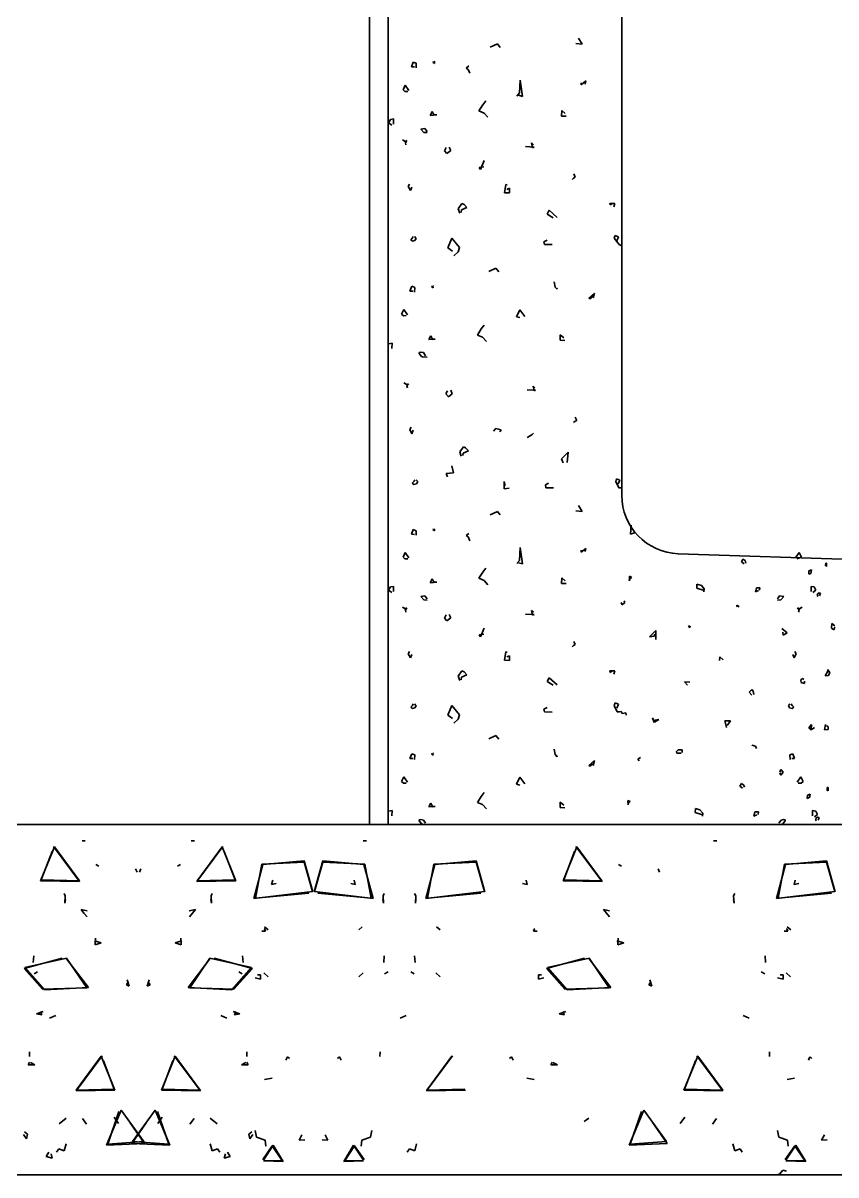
# Model space of a CAD drawing. Header units: inches. Extents: x 2025 to 34930, y -6955 to 4650.
# Drawn here: x 9593.81 to 9622.64, y -2547.31 to -2506.46 of the extents above; entities that cross this region are included whole.
import ezdxf

# ---------------------------------------------------------------- set-up
doc = ezdxf.new("R2010")
doc.units = ezdxf.units.IN
doc.header["$MEASUREMENT"] = 0
doc.layers.add('PDF-TEXT', color=7, linetype='Continuous', lineweight=35)

msp = doc.modelspace()

# ---------------------------------------------------------------- linework, layer by layer
at = {"layer": 'PDF-TEXT'}
for p, q in [((9606.096, -2534.88), (9606.096, -2473.615)), ((9606.759, -2534.88), (9606.759, -2503.777)), ((9615.046, -2523.209), (9615.046, -2505.186)), ((9613.509, -2506.995), (9613.643, -2507.213)), ((9610.635, -2507.205), (9610.385, -2507.323)), ((9610.74, -2507.334), (9610.635, -2507.205)), ((9613.643, -2507.213), (9613.416, -2507.19)), ((9607.654, -2507.846), (9607.588, -2508.017)), ((9607.76, -2507.892), (9607.654, -2507.846)), ((9607.751, -2508.054), (9607.76, -2507.892)), ((9608.349, -2507.853), (9608.366, -2507.84)), ((9608.409, -2507.896), (9608.349, -2507.853)), ((9608.419, -2507.82), (9608.403, -2507.838)), ((9608.403, -2507.838), (9608.409, -2507.896)), ((9609.621, -2507.985), (9609.534, -2508.06)), ((9607.588, -2508.017), (9607.693, -2508.021)), ((9609.534, -2508.06), (9609.6, -2508.112)), ((9609.6, -2508.112), (9609.66, -2508.247)), ((9607.369, -2508.666), (9607.291, -2508.832)), ((9607.499, -2508.856), (9607.369, -2508.666)), ((9611.441, -2508.487), (9611.415, -2508.944)), ((9611.522, -2509.064), (9611.441, -2508.487)), ((9613.77, -2508.517), (9613.603, -2508.652)), ((9613.603, -2508.652), (9613.61, -2508.584)), ((9613.75, -2508.629), (9613.77, -2508.517)), ((9607.291, -2508.832), (9607.359, -2508.893)), ((9607.359, -2508.893), (9607.458, -2508.886)), ((9610.117, -2509.359), (9610.221, -2509.222)), ((9611.415, -2508.944), (9611.321, -2509.056)), ((9611.388, -2509.027), (9611.522, -2509.064)), ((9608.258, -2509.737), (9608.324, -2509.604)), ((9608.324, -2509.604), (9608.399, -2509.743)), ((9609.979, -2509.58), (9610.117, -2509.359)), ((9610.167, -2509.654), (9609.979, -2509.58)), ((9612.911, -2509.761), (9612.919, -2509.564)), ((9612.919, -2509.564), (9613.045, -2509.672)), ((9606.841, -2509.885), (9606.777, -2509.998)), ((9606.777, -2509.998), (9606.889, -2510.081)), ((9606.953, -2509.865), (9606.841, -2509.885)), ((9606.949, -2510.048), (9606.953, -2509.865)), ((9608.485, -2509.719), (9608.258, -2509.737)), ((9608.405, -2509.706), (9608.485, -2509.719)), ((9610.301, -2509.805), (9610.167, -2509.654)), ((9613.076, -2509.765), (9612.911, -2509.761)), ((9607.918, -2510.23), (9608.069, -2510.199)), ((9608.029, -2510.343), (9607.918, -2510.23)), ((9608.14, -2510.351), (9608.029, -2510.343)), ((9608.069, -2510.199), (9608.14, -2510.305)), ((9607.271, -2510.605), (9607.374, -2510.664)), ((9607.414, -2510.696), (9607.271, -2510.605)), ((9607.374, -2510.664), (9607.43, -2510.631)), ((9607.43, -2510.631), (9607.374, -2510.707)), ((9607.374, -2510.707), (9607.395, -2510.779)), ((9608.926, -2510.86), (9608.985, -2510.986)), ((9611.936, -2510.86), (9611.633, -2510.847)), ((9611.913, -2510.779), (9611.851, -2510.716)), ((9611.851, -2510.716), (9611.882, -2510.884)), ((9611.882, -2510.884), (9611.936, -2510.86)), ((9608.759, -2510.991), (9608.817, -2510.877)), ((9608.845, -2511.091), (9608.759, -2510.991)), ((9608.985, -2510.986), (9608.845, -2511.091)), ((9609.994, -2511.589), (9610.161, -2511.56)), ((9610.04, -2511.657), (9609.994, -2511.589)), ((9610.167, -2511.342), (9610.04, -2511.657)), ((9613.339, -2511.963), (9613.285, -2512.009)), ((9613.399, -2511.933), (9613.339, -2511.963)), ((9613.345, -2511.815), (9613.399, -2511.933)), ((9607.474, -2512.258), (9607.521, -2512.172)), ((9607.55, -2512.404), (9607.474, -2512.258)), ((9607.597, -2512.284), (9607.55, -2512.404)), ((9610.888, -2512.481), (9610.934, -2512.189)), ((9611.061, -2512.489), (9610.888, -2512.481)), ((9610.934, -2512.189), (9610.981, -2512.197)), ((9610.974, -2512.361), (9611.068, -2512.324)), ((9611.068, -2512.324), (9611.061, -2512.489)), ((9609.246, -2513.051), (9609.378, -2512.866)), ((9609.378, -2512.866), (9609.456, -2512.898)), ((9609.456, -2512.898), (9609.553, -2513.005)), ((9614.804, -2512.864), (9614.624, -2512.864)), ((9614.624, -2512.864), (9614.637, -2512.916)), ((9614.637, -2512.916), (9614.697, -2512.871)), ((9614.77, -2512.983), (9614.804, -2512.864)), ((9609.301, -2513.201), (9609.246, -2513.051)), ((9609.365, -2513.088), (9609.353, -2513.177)), ((9609.553, -2513.005), (9609.365, -2513.088)), ((9612.469, -2513.103), (9612.402, -2513.238)), ((9612.402, -2513.238), (9612.616, -2513.366)), ((9612.756, -2513.358), (9612.469, -2513.103)), ((9607.562, -2514.154), (9607.626, -2514.084)), ((9607.626, -2514.084), (9607.651, -2514.036)), ((9607.7, -2514.034), (9607.756, -2514.104)), ((9607.756, -2514.104), (9607.711, -2514.176)), ((9609.026, -2514.093), (9608.88, -2514.43)), ((9609.294, -2514.422), (9609.026, -2514.093)), ((9614.779, -2514.093), (9614.813, -2513.999)), ((9614.96, -2514.315), (9614.779, -2514.093)), ((9614.813, -2513.999), (9614.927, -2514.047)), ((9614.927, -2514.047), (9614.869, -2514.187)), ((9607.622, -2514.2), (9607.562, -2514.154)), ((9607.711, -2514.176), (9607.622, -2514.2)), ((9608.88, -2514.43), (9609.04, -2514.55)), ((9609.24, -2514.58), (9609.294, -2514.422)), ((9612.288, -2514.222), (9612.398, -2514.163)), ((9612.301, -2514.32), (9612.288, -2514.222)), ((9612.573, -2514.322), (9612.301, -2514.32)), ((9615.046, -2514.363), (9614.96, -2514.315)), ((9609.093, -2514.714), (9609.24, -2514.58)), ((9610.582, -2515.157), (9610.332, -2515.274)), ((9610.687, -2515.286), (9610.582, -2515.157)), ((9612.649, -2515.636), (9612.689, -2515.831)), ((9607.601, -2515.798), (9607.535, -2515.968)), ((9607.535, -2515.968), (9607.64, -2515.972)), ((9607.707, -2515.844), (9607.601, -2515.798)), ((9607.698, -2516.005), (9607.707, -2515.844)), ((9608.296, -2515.804), (9608.313, -2515.791)), ((9608.356, -2515.848), (9608.296, -2515.804)), ((9608.366, -2515.772), (9608.35, -2515.789)), ((9608.35, -2515.789), (9608.356, -2515.848)), ((9612.689, -2515.831), (9612.756, -2515.906)), ((9612.756, -2515.906), (9612.742, -2515.861)), ((9614.083, -2516.041), (9613.883, -2516.221)), ((9613.917, -2516.244), (9614.07, -2516.131)), ((9614.03, -2516.213), (9614.083, -2516.041)), ((9613.883, -2516.221), (9613.917, -2516.244)), ((9607.315, -2516.618), (9607.238, -2516.783)), ((9607.238, -2516.783), (9607.306, -2516.845)), ((9607.306, -2516.845), (9607.405, -2516.838)), ((9607.446, -2516.808), (9607.315, -2516.618)), ((9611.428, -2516.633), (9611.308, -2516.88)), ((9611.308, -2516.88), (9611.428, -2516.91)), ((9611.608, -2516.873), (9611.428, -2516.633)), ((9609.926, -2517.531), (9610.063, -2517.311)), ((9610.063, -2517.311), (9610.168, -2517.174)), ((9608.204, -2517.688), (9608.27, -2517.555)), ((9608.431, -2517.671), (9608.204, -2517.688)), ((9608.27, -2517.555), (9608.346, -2517.695)), ((9608.352, -2517.658), (9608.431, -2517.671)), ((9610.114, -2517.606), (9609.926, -2517.531)), ((9610.248, -2517.756), (9610.114, -2517.606)), ((9612.858, -2517.712), (9612.866, -2517.516)), ((9613.023, -2517.716), (9612.858, -2517.712)), ((9612.866, -2517.516), (9612.992, -2517.623)), ((9606.9, -2517.817), (9606.788, -2517.837)), ((9606.896, -2518), (9606.9, -2517.817)), ((9607.864, -2518.181), (9607.867, -2518.146)), ((9607.948, -2518.29), (9607.864, -2518.181)), ((9607.867, -2518.146), (9607.927, -2518.131)), ((9607.927, -2518.131), (9608.016, -2518.15)), ((9608.016, -2518.15), (9608.092, -2518.264)), ((9607.975, -2518.295), (9607.948, -2518.29)), ((9608.14, -2518.306), (9607.975, -2518.295)), ((9607.468, -2519.319), (9607.324, -2519.227)), ((9607.324, -2519.227), (9607.427, -2519.286)), ((9607.427, -2519.286), (9607.483, -2519.253)), ((9607.483, -2519.253), (9607.427, -2519.33)), ((9607.427, -2519.33), (9607.448, -2519.402)), ((9611.966, -2519.402), (9611.904, -2519.338)), ((9611.904, -2519.338), (9611.935, -2519.506)), ((9608.813, -2519.613), (9608.871, -2519.5)), ((9608.898, -2519.714), (9608.813, -2519.613)), ((9609.038, -2519.609), (9608.898, -2519.714)), ((9608.98, -2519.483), (9609.038, -2519.609)), ((9611.99, -2519.483), (9611.687, -2519.469)), ((9611.935, -2519.506), (9611.99, -2519.483)), ((9613.393, -2520.585), (9613.339, -2520.631)), ((9613.453, -2520.555), (9613.393, -2520.585)), ((9613.398, -2520.437), (9613.453, -2520.555)), ((9607.528, -2520.88), (9607.574, -2520.795)), ((9607.604, -2521.026), (9607.528, -2520.88)), ((9607.65, -2520.906), (9607.604, -2521.026)), ((9610.581, -2520.841), (9610.494, -2520.939)), ((9610.768, -2520.887), (9610.581, -2520.841)), ((9610.721, -2520.954), (9610.768, -2520.887)), ((9611.835, -2521.074), (9611.715, -2521.149)), ((9611.875, -2521.051), (9611.835, -2521.074)), ((9611.922, -2521.006), (9611.875, -2521.051)), ((9611.715, -2521.149), (9611.695, -2521.164)), ((9609.3, -2521.673), (9609.432, -2521.488)), ((9609.354, -2521.824), (9609.3, -2521.673)), ((9609.418, -2521.711), (9609.406, -2521.8)), ((9609.606, -2521.628), (9609.418, -2521.711)), ((9609.432, -2521.488), (9609.509, -2521.521)), ((9609.509, -2521.521), (9609.606, -2521.628)), ((9613.149, -2521.681), (9612.909, -2521.913)), ((9613.109, -2522.048), (9613.149, -2521.681)), ((9609.02, -2522.16), (9609.08, -2522.408)), ((9612.909, -2521.913), (9612.969, -2522.055)), ((9607.615, -2522.776), (9607.679, -2522.707)), ((9607.679, -2522.707), (9607.704, -2522.659)), ((9607.753, -2522.656), (9607.809, -2522.726)), ((9609.08, -2522.408), (9608.82, -2522.438)), ((9608.82, -2522.438), (9608.866, -2522.55)), ((9614.833, -2522.715), (9614.866, -2522.622)), ((9614.866, -2522.622), (9614.981, -2522.67)), ((9614.981, -2522.67), (9614.922, -2522.809)), ((9607.675, -2522.822), (9607.615, -2522.776)), ((9607.765, -2522.798), (9607.675, -2522.822)), ((9607.809, -2522.726), (9607.765, -2522.798)), ((9610.915, -2522.857), (9610.874, -2522.715)), ((9610.874, -2522.715), (9610.874, -2522.978)), ((9610.874, -2522.978), (9611.055, -2522.955)), ((9612.341, -2522.844), (9612.451, -2522.785)), ((9612.354, -2522.942), (9612.341, -2522.844)), ((9612.626, -2522.944), (9612.354, -2522.942)), ((9614.941, -2522.942), (9614.833, -2522.715)), ((9615.046, -2522.944), (9614.941, -2522.942)), ((9610.635, -2523.779), (9610.385, -2523.897)), ((9610.74, -2523.908), (9610.635, -2523.779)), ((9613.643, -2523.787), (9613.416, -2523.764)), ((9613.509, -2523.569), (9613.643, -2523.787)), ((9615.351, -2524.589), (9615.386, -2524.269)), ((9607.654, -2524.421), (9607.588, -2524.591)), ((9607.588, -2524.591), (9607.693, -2524.595)), ((9607.76, -2524.466), (9607.654, -2524.421)), ((9607.751, -2524.628), (9607.76, -2524.466)), ((9608.349, -2524.427), (9608.366, -2524.414)), ((9608.409, -2524.47), (9608.349, -2524.427)), ((9608.419, -2524.394), (9608.403, -2524.412)), ((9608.403, -2524.412), (9608.409, -2524.47)), ((9609.621, -2524.559), (9609.534, -2524.634)), ((9609.534, -2524.634), (9609.6, -2524.686)), ((9609.6, -2524.686), (9609.66, -2524.821)), ((9615.539, -2524.526), (9615.351, -2524.589)), ((9611.441, -2525.061), (9611.415, -2525.518)), ((9611.522, -2525.638), (9611.441, -2525.061)), ((9613.77, -2525.091), (9613.603, -2525.226)), ((9613.603, -2525.226), (9613.61, -2525.158)), ((9613.75, -2525.203), (9613.77, -2525.091)), ((9607.369, -2525.24), (9607.291, -2525.406)), ((9607.291, -2525.406), (9607.359, -2525.467)), ((9607.359, -2525.467), (9607.458, -2525.46)), ((9607.499, -2525.43), (9607.369, -2525.24)), ((9611.415, -2525.518), (9611.321, -2525.63)), ((9655.79, -2526.593), (9617.047, -2525.28)), ((9619.341, -2525.473), (9619.293, -2525.567)), ((9619.419, -2525.526), (9619.341, -2525.473)), ((9619.452, -2525.611), (9619.419, -2525.526)), ((9621.213, -2525.43), (9621.339, -2525.242)), ((9621.42, -2525.406), (9621.253, -2525.46)), ((9621.343, -2525.242), (9621.42, -2525.406)), ((9609.979, -2526.154), (9610.117, -2525.933)), ((9610.117, -2525.933), (9610.221, -2525.796)), ((9611.388, -2525.601), (9611.522, -2525.638)), ((9619.293, -2525.567), (9619.384, -2525.641)), ((9621.685, -2525.89), (9621.68, -2526.006)), ((9621.777, -2525.855), (9621.685, -2525.89)), ((9621.757, -2525.982), (9621.777, -2525.855)), ((9622.313, -2525.735), (9622.257, -2525.692)), ((9622.273, -2525.692), (9622.282, -2525.622)), ((9622.282, -2525.622), (9622.311, -2525.622)), ((9622.311, -2525.622), (9622.313, -2525.735)), ((9608.258, -2526.311), (9608.324, -2526.178)), ((9608.485, -2526.293), (9608.258, -2526.311)), ((9608.324, -2526.178), (9608.399, -2526.317)), ((9608.405, -2526.28), (9608.485, -2526.293)), ((9610.167, -2526.228), (9609.979, -2526.154)), ((9610.301, -2526.379), (9610.167, -2526.228)), ((9612.911, -2526.335), (9612.919, -2526.139)), ((9613.076, -2526.339), (9612.911, -2526.335)), ((9612.919, -2526.139), (9613.045, -2526.246)), ((9615.394, -2526.117), (9615.299, -2526.228)), ((9615.326, -2526.239), (9615.316, -2526.082)), ((9615.316, -2526.082), (9615.394, -2526.117)), ((9617.707, -2526.5), (9617.713, -2526.367)), ((9617.713, -2526.367), (9617.87, -2526.411)), ((9621.68, -2526.006), (9621.748, -2525.98)), ((9606.841, -2526.459), (9606.777, -2526.573)), ((9606.777, -2526.573), (9606.889, -2526.655)), ((9606.953, -2526.44), (9606.841, -2526.459)), ((9606.949, -2526.622), (9606.953, -2526.44)), ((9607.918, -2526.804), (9608.069, -2526.773)), ((9608.069, -2526.773), (9608.14, -2526.879)), ((9617.965, -2526.588), (9617.707, -2526.5)), ((9617.87, -2526.411), (9617.971, -2526.526)), ((9617.971, -2526.526), (9617.963, -2526.631)), ((9619.821, -2526.487), (9619.789, -2526.634)), ((9619.789, -2526.634), (9619.891, -2526.588)), ((9619.947, -2526.487), (9619.821, -2526.487)), ((9619.937, -2526.575), (9619.947, -2526.487)), ((9620.642, -2526.773), (9620.571, -2526.879)), ((9620.793, -2526.804), (9620.642, -2526.773)), ((9621.762, -2526.622), (9621.758, -2526.44)), ((9621.758, -2526.44), (9621.87, -2526.459)), ((9621.934, -2526.573), (9621.822, -2526.655)), ((9621.87, -2526.459), (9621.934, -2526.573)), ((9622.043, -2526.673), (9621.971, -2526.721)), ((9621.971, -2526.721), (9621.998, -2526.799)), ((9622.097, -2526.686), (9622.043, -2526.673)), ((9622.062, -2526.778), (9622.097, -2526.686)), ((9607.414, -2527.27), (9607.271, -2527.179)), ((9607.271, -2527.179), (9607.374, -2527.238)), ((9608.029, -2526.917), (9607.918, -2526.804)), ((9608.14, -2526.925), (9608.029, -2526.917)), ((9615.065, -2527.089), (9615.022, -2527.009)), ((9615.156, -2527.013), (9615.065, -2527.089)), ((9615.127, -2526.956), (9615.156, -2527.013)), ((9619.125, -2527.157), (9619.13, -2527.105)), ((9619.195, -2527.142), (9619.125, -2527.157)), ((9619.13, -2527.105), (9619.202, -2527.159)), ((9619.179, -2527.174), (9619.195, -2527.142)), ((9620.571, -2526.925), (9620.683, -2526.917)), ((9620.683, -2526.917), (9620.793, -2526.804)), ((9621.297, -2527.27), (9621.441, -2527.179)), ((9621.441, -2527.179), (9621.338, -2527.238)), ((9607.374, -2527.238), (9607.43, -2527.205)), ((9607.43, -2527.205), (9607.374, -2527.281)), ((9607.374, -2527.281), (9607.395, -2527.353)), ((9608.759, -2527.564), (9608.817, -2527.451)), ((9608.845, -2527.665), (9608.759, -2527.564)), ((9608.985, -2527.56), (9608.845, -2527.665)), ((9608.926, -2527.434), (9608.985, -2527.56)), ((9611.936, -2527.434), (9611.633, -2527.421)), ((9611.913, -2527.353), (9611.851, -2527.29)), ((9611.851, -2527.29), (9611.882, -2527.458)), ((9611.882, -2527.458), (9611.936, -2527.434)), ((9621.282, -2527.205), (9621.338, -2527.281)), ((9621.338, -2527.238), (9621.282, -2527.205)), ((9621.338, -2527.281), (9621.316, -2527.353)), ((9610.167, -2527.916), (9610.04, -2528.231)), ((9616.258, -2528.006), (9616.031, -2528.231)), ((9616.258, -2528.328), (9616.258, -2528.006)), ((9617.456, -2527.909), (9617.413, -2527.828)), ((9617.413, -2527.828), (9617.45, -2527.892)), ((9617.45, -2527.892), (9617.473, -2527.837)), ((9620.728, -2527.935), (9620.918, -2528.092)), ((9622.496, -2527.752), (9622.489, -2527.926)), ((9622.489, -2527.926), (9622.568, -2527.983)), ((9622.605, -2527.841), (9622.496, -2527.752)), ((9622.568, -2527.983), (9622.605, -2527.881)), ((9609.994, -2528.163), (9610.161, -2528.133)), ((9610.04, -2528.231), (9609.994, -2528.163)), ((9613.345, -2528.389), (9613.399, -2528.506)), ((9616.031, -2528.231), (9616.198, -2528.201)), ((9616.198, -2528.201), (9616.218, -2528.133)), ((9620.769, -2528.173), (9620.761, -2528.061)), ((9620.918, -2528.092), (9620.769, -2528.173)), ((9607.474, -2528.831), (9607.521, -2528.746)), ((9607.55, -2528.977), (9607.474, -2528.831)), ((9610.888, -2529.055), (9610.934, -2528.763)), ((9610.934, -2528.763), (9610.981, -2528.77)), ((9613.339, -2528.537), (9613.285, -2528.583)), ((9613.399, -2528.506), (9613.339, -2528.537)), ((9621.161, -2528.977), (9621.237, -2528.831)), ((9621.237, -2528.831), (9621.19, -2528.746)), ((9607.597, -2528.857), (9607.55, -2528.977)), ((9611.061, -2529.063), (9610.888, -2529.055)), ((9610.974, -2528.935), (9611.068, -2528.898)), ((9611.068, -2528.898), (9611.061, -2529.063)), ((9618.527, -2528.943), (9618.513, -2529.07)), ((9618.64, -2529.048), (9618.527, -2528.943)), ((9621.115, -2528.857), (9621.161, -2528.977)), ((9609.246, -2529.625), (9609.378, -2529.439)), ((9609.301, -2529.775), (9609.246, -2529.625)), ((9609.553, -2529.579), (9609.365, -2529.662)), ((9609.378, -2529.439), (9609.456, -2529.472)), ((9609.456, -2529.472), (9609.553, -2529.579)), ((9614.804, -2529.437), (9614.624, -2529.437)), ((9614.624, -2529.437), (9614.637, -2529.49)), ((9614.637, -2529.49), (9614.697, -2529.445)), ((9614.77, -2529.557), (9614.804, -2529.437)), ((9622.366, -2529.422), (9622.258, -2529.607)), ((9622.258, -2529.607), (9622.378, -2529.601)), ((9622.421, -2529.494), (9622.345, -2529.389)), ((9622.378, -2529.601), (9622.421, -2529.494)), ((9609.365, -2529.662), (9609.353, -2529.751)), ((9612.469, -2529.677), (9612.402, -2529.812)), ((9612.402, -2529.812), (9612.616, -2529.94)), ((9612.756, -2529.932), (9612.469, -2529.677)), ((9617.374, -2529.937), (9617.274, -2529.823)), ((9617.274, -2529.823), (9617.458, -2529.839)), ((9621.393, -2529.753), (9621.46, -2529.706)), ((9621.411, -2529.849), (9621.393, -2529.753)), ((9621.531, -2529.88), (9621.411, -2529.849)), ((9621.46, -2529.706), (9621.5, -2529.745)), ((9621.525, -2529.804), (9621.531, -2529.88)), ((9619.56, -2530.189), (9619.66, -2530.102)), ((9619.655, -2530.301), (9619.56, -2530.189)), ((9619.66, -2530.102), (9619.703, -2530.161)), ((9619.703, -2530.161), (9619.73, -2530.273)), ((9607.562, -2530.728), (9607.626, -2530.658)), ((9607.622, -2530.774), (9607.562, -2530.728)), ((9607.711, -2530.75), (9607.622, -2530.774)), ((9607.626, -2530.658), (9607.651, -2530.61)), ((9607.7, -2530.608), (9607.756, -2530.678)), ((9607.756, -2530.678), (9607.711, -2530.75)), ((9609.026, -2530.666), (9608.88, -2531.004)), ((9609.294, -2530.996), (9609.026, -2530.666)), ((9612.288, -2530.796), (9612.398, -2530.737)), ((9612.301, -2530.894), (9612.288, -2530.796)), ((9614.779, -2530.667), (9614.813, -2530.573)), ((9614.888, -2530.894), (9614.779, -2530.667)), ((9614.813, -2530.573), (9614.927, -2530.621)), ((9614.927, -2530.621), (9614.869, -2530.761)), ((9615.028, -2530.872), (9614.96, -2530.889)), ((9615.065, -2530.95), (9615.028, -2530.872)), ((9621.012, -2530.608), (9620.956, -2530.678)), ((9620.956, -2530.678), (9621, -2530.75)), ((9621, -2530.75), (9621.09, -2530.774)), ((9621.086, -2530.658), (9621.06, -2530.61)), ((9621.15, -2530.728), (9621.086, -2530.658)), ((9621.09, -2530.774), (9621.15, -2530.728)), ((9608.88, -2531.004), (9609.04, -2531.124)), ((9609.093, -2531.288), (9609.24, -2531.154)), ((9609.24, -2531.154), (9609.294, -2530.996)), ((9612.573, -2530.896), (9612.301, -2530.894)), ((9614.96, -2530.889), (9614.888, -2530.894)), ((9615.191, -2530.924), (9615.065, -2530.95)), ((9615.201, -2531.005), (9615.191, -2530.924)), ((9616.205, -2531.251), (9616.131, -2531.101)), ((9616.131, -2531.101), (9616.191, -2531.266)), ((9616.158, -2531.191), (9616.365, -2531.161)), ((9616.365, -2531.161), (9616.205, -2531.251)), ((9618.9, -2531.206), (9618.699, -2531.206)), ((9618.699, -2531.206), (9618.76, -2531.438)), ((9618.786, -2531.371), (9618.9, -2531.206)), ((9621.778, -2531.341), (9621.683, -2531.452)), ((9621.683, -2531.452), (9621.768, -2531.528)), ((9621.76, -2531.515), (9621.778, -2531.341)), ((9621.768, -2531.528), (9621.885, -2531.443)), ((9622.275, -2531.334), (9622.24, -2531.531)), ((9622.24, -2531.531), (9622.365, -2531.515)), ((9622.366, -2531.421), (9622.306, -2531.375)), ((9622.365, -2531.515), (9622.366, -2531.421)), ((9610.582, -2531.731), (9610.332, -2531.849)), ((9610.687, -2531.86), (9610.582, -2531.731)), ((9619.655, -2532.075), (9619.786, -2532.102)), ((9619.786, -2532.102), (9619.829, -2532.185)), ((9607.601, -2532.372), (9607.535, -2532.542)), ((9607.707, -2532.418), (9607.601, -2532.372)), ((9607.698, -2532.579), (9607.707, -2532.418)), ((9608.296, -2532.378), (9608.313, -2532.365)), ((9608.356, -2532.422), (9608.296, -2532.378)), ((9608.366, -2532.346), (9608.35, -2532.363)), ((9608.35, -2532.363), (9608.356, -2532.422)), ((9612.649, -2532.21), (9612.689, -2532.405)), ((9612.689, -2532.405), (9612.756, -2532.48)), ((9612.756, -2532.48), (9612.742, -2532.435)), ((9615.711, -2532.51), (9615.611, -2532.562)), ((9615.671, -2532.54), (9615.711, -2532.51)), ((9616.984, -2532.296), (9617.048, -2532.23)), ((9617, -2532.353), (9616.984, -2532.296)), ((9617.153, -2532.355), (9617, -2532.353)), ((9617.048, -2532.23), (9617.186, -2532.235)), ((9617.186, -2532.235), (9617.19, -2532.335)), ((9621.004, -2532.418), (9621.111, -2532.372)), ((9621.014, -2532.579), (9621.004, -2532.418)), ((9621.111, -2532.372), (9621.177, -2532.542)), ((9607.535, -2532.542), (9607.64, -2532.546)), ((9614.083, -2532.615), (9613.883, -2532.795)), ((9613.883, -2532.795), (9613.917, -2532.817)), ((9613.917, -2532.817), (9614.07, -2532.705)), ((9614.03, -2532.787), (9614.083, -2532.615)), ((9615.611, -2532.562), (9615.664, -2532.63)), ((9621.177, -2532.542), (9621.072, -2532.546)), ((9607.315, -2533.192), (9607.238, -2533.357)), ((9607.446, -2533.382), (9607.315, -2533.192)), ((9611.428, -2533.207), (9611.308, -2533.454)), ((9611.608, -2533.447), (9611.428, -2533.207)), ((9620.691, -2533.137), (9620.65, -2533.05)), ((9620.656, -2533.026), (9620.693, -2532.936)), ((9620.765, -2533.03), (9620.691, -2533.137)), ((9620.693, -2532.936), (9620.765, -2533.03)), ((9621.266, -2533.382), (9621.396, -2533.192)), ((9621.396, -2533.192), (9621.474, -2533.357)), ((9607.238, -2533.357), (9607.306, -2533.419)), ((9607.306, -2533.419), (9607.405, -2533.412)), ((9611.308, -2533.454), (9611.428, -2533.484)), ((9619.288, -2533.425), (9619.239, -2533.519)), ((9619.239, -2533.519), (9619.33, -2533.593)), ((9619.365, -2533.478), (9619.288, -2533.425)), ((9619.399, -2533.562), (9619.365, -2533.478)), ((9621.406, -2533.419), (9621.307, -2533.412)), ((9621.474, -2533.357), (9621.406, -2533.419)), ((9622.366, -2533.687), (9622.31, -2533.643)), ((9622.326, -2533.643), (9622.336, -2533.573)), ((9622.336, -2533.573), (9622.365, -2533.573)), ((9622.365, -2533.573), (9622.366, -2533.687)), ((9608.204, -2534.262), (9608.27, -2534.129)), ((9608.27, -2534.129), (9608.346, -2534.269)), ((9609.926, -2534.105), (9610.063, -2533.885)), ((9610.114, -2534.179), (9609.926, -2534.105)), ((9610.063, -2533.885), (9610.168, -2533.748)), ((9612.858, -2534.286), (9612.866, -2534.09)), ((9612.866, -2534.09), (9612.992, -2534.197)), ((9615.34, -2534.068), (9615.245, -2534.179)), ((9615.273, -2534.19), (9615.263, -2534.033)), ((9615.263, -2534.033), (9615.34, -2534.068)), ((9621.632, -2533.842), (9621.626, -2533.957)), ((9621.626, -2533.957), (9621.694, -2533.931)), ((9621.724, -2533.807), (9621.632, -2533.842)), ((9621.704, -2533.933), (9621.724, -2533.807)), ((9606.9, -2534.391), (9606.788, -2534.411)), ((9606.896, -2534.574), (9606.9, -2534.391)), ((9608.431, -2534.245), (9608.204, -2534.262)), ((9608.352, -2534.232), (9608.431, -2534.245)), ((9610.248, -2534.33), (9610.114, -2534.179)), ((9613.023, -2534.29), (9612.858, -2534.286)), ((9617.654, -2534.452), (9617.659, -2534.319)), ((9617.912, -2534.539), (9617.654, -2534.452)), ((9617.659, -2534.319), (9617.816, -2534.362)), ((9617.816, -2534.362), (9617.918, -2534.478)), ((9617.918, -2534.478), (9617.91, -2534.583)), ((9619.767, -2534.439), (9619.736, -2534.585)), ((9619.736, -2534.585), (9619.837, -2534.539)), ((9619.893, -2534.439), (9619.767, -2534.439)), ((9619.884, -2534.526), (9619.893, -2534.439)), ((9621.811, -2534.391), (9621.924, -2534.411)), ((9621.815, -2534.574), (9621.811, -2534.391)), ((9621.988, -2534.524), (9621.876, -2534.607)), ((9621.924, -2534.411), (9621.988, -2534.524)), ((9657.862, -2534.88), (9573.528, -2534.88)), ((9607.864, -2534.755), (9607.867, -2534.72)), ((9607.948, -2534.864), (9607.864, -2534.755)), ((9607.867, -2534.72), (9607.927, -2534.705)), ((9607.927, -2534.705), (9608.016, -2534.724)), ((9607.975, -2534.868), (9607.948, -2534.864)), ((9608.14, -2534.88), (9607.975, -2534.868)), ((9608.016, -2534.724), (9608.092, -2534.838)), ((9620.571, -2534.88), (9620.736, -2534.868)), ((9620.696, -2534.724), (9620.62, -2534.838)), ((9620.785, -2534.705), (9620.696, -2534.724)), ((9620.736, -2534.868), (9620.763, -2534.864)), ((9620.763, -2534.864), (9620.847, -2534.755)), ((9620.845, -2534.72), (9620.785, -2534.705)), ((9620.847, -2534.755), (9620.845, -2534.72)), ((9621.99, -2534.624), (9621.918, -2534.672)), ((9621.918, -2534.672), (9621.945, -2534.751)), ((9622.044, -2534.637), (9621.99, -2534.624)), ((9622.009, -2534.729), (9622.044, -2534.637)), ((9594.439, -2536.884), (9594.926, -2535.677)), ((9594.894, -2535.666), (9595.818, -2536.901)), ((9594.926, -2535.677), (9595.813, -2536.884)), ((9595.906, -2535.465), (9596.021, -2535.459)), ((9599.89, -2535.465), (9599.775, -2535.459)), ((9600.903, -2535.666), (9599.979, -2536.901)), ((9600.871, -2535.677), (9599.984, -2536.884)), ((9601.358, -2536.884), (9600.871, -2535.677)), ((9605.989, -2535.465), (9605.874, -2535.459)), ((9612.968, -2536.884), (9613.455, -2535.677)), ((9613.422, -2535.666), (9614.347, -2536.901)), ((9613.455, -2535.677), (9614.342, -2536.884)), ((9618.42, -2535.465), (9618.304, -2535.459)), ((9594.463, -2536.845), (9594.847, -2535.835)), ((9601.333, -2536.845), (9600.95, -2535.835)), ((9603.782, -2536.169), (9602.324, -2536.302)), ((9604.089, -2537.271), (9603.782, -2536.169)), ((9604.138, -2537.271), (9604.446, -2536.169)), ((9604.446, -2536.169), (9605.903, -2536.302)), ((9609.88, -2536.169), (9608.422, -2536.302)), ((9610.188, -2537.271), (9609.88, -2536.169)), ((9612.992, -2536.845), (9613.376, -2535.835)), ((9622.31, -2536.169), (9620.853, -2536.302)), ((9622.618, -2537.271), (9622.31, -2536.169)), ((9596.506, -2536.362), (9596.4, -2536.305)), ((9597.858, -2536.57), (9597.804, -2536.456)), ((9597.939, -2536.57), (9597.993, -2536.456)), ((9599.291, -2536.362), (9599.397, -2536.305)), ((9602.324, -2536.302), (9601.999, -2537.508)), ((9602.287, -2536.294), (9602.063, -2537.5)), ((9603.784, -2536.224), (9602.287, -2536.294)), ((9604.076, -2537.265), (9603.784, -2536.224)), ((9604.151, -2537.265), (9604.443, -2536.224)), ((9604.443, -2536.224), (9605.94, -2536.294)), ((9605.903, -2536.302), (9606.228, -2537.508)), ((9605.94, -2536.294), (9606.164, -2537.5)), ((9608.422, -2536.302), (9608.098, -2537.508)), ((9608.386, -2536.294), (9608.162, -2537.5)), ((9609.883, -2536.224), (9608.386, -2536.294)), ((9610.175, -2537.265), (9609.883, -2536.224)), ((9615.035, -2536.362), (9614.929, -2536.305)), ((9616.387, -2536.57), (9616.333, -2536.456)), ((9620.853, -2536.302), (9620.529, -2537.508)), ((9620.816, -2536.294), (9620.593, -2537.5)), ((9622.313, -2536.224), (9620.816, -2536.294)), ((9622.605, -2537.265), (9622.313, -2536.224)), ((9595.818, -2536.901), (9594.439, -2536.884)), ((9595.813, -2536.884), (9594.463, -2536.845)), ((9599.979, -2536.901), (9601.358, -2536.884)), ((9599.984, -2536.884), (9601.333, -2536.845)), ((9602.671, -2536.86), (9602.631, -2537.014)), ((9602.631, -2537.014), (9602.794, -2536.976)), ((9605.595, -2537.014), (9605.433, -2536.976)), ((9605.556, -2536.86), (9605.595, -2537.014)), ((9611.694, -2537.014), (9611.532, -2536.976)), ((9611.655, -2536.86), (9611.694, -2537.014)), ((9614.347, -2536.901), (9612.968, -2536.884)), ((9614.342, -2536.884), (9612.992, -2536.845)), ((9621.2, -2536.86), (9621.161, -2537.014)), ((9621.161, -2537.014), (9621.323, -2536.976)), ((9595.269, -2537.329), (9595.311, -2537.414)), ((9600.527, -2537.329), (9600.485, -2537.414)), ((9601.999, -2537.508), (9604.076, -2537.265)), ((9602.063, -2537.5), (9603.953, -2537.321)), ((9606.228, -2537.508), (9604.151, -2537.265)), ((9606.164, -2537.5), (9604.274, -2537.321)), ((9606.626, -2537.329), (9606.584, -2537.414)), ((9607.7, -2537.329), (9607.742, -2537.414)), ((9608.098, -2537.508), (9610.175, -2537.265)), ((9608.162, -2537.5), (9610.052, -2537.321)), ((9619.056, -2537.329), (9619.015, -2537.414)), ((9620.529, -2537.508), (9622.605, -2537.265)), ((9620.593, -2537.5), (9622.483, -2537.321)), ((9595.311, -2537.414), (9595.297, -2537.671)), ((9595.297, -2537.671), (9595.319, -2537.544)), ((9600.5, -2537.671), (9600.478, -2537.544)), ((9600.485, -2537.414), (9600.5, -2537.671)), ((9606.599, -2537.671), (9606.577, -2537.544)), ((9606.584, -2537.414), (9606.599, -2537.671)), ((9607.742, -2537.414), (9607.727, -2537.671)), ((9607.727, -2537.671), (9607.749, -2537.544)), ((9619.029, -2537.671), (9619.007, -2537.544)), ((9619.015, -2537.414), (9619.029, -2537.671)), ((9595.872, -2537.898), (9596.086, -2537.939)), ((9595.973, -2538.033), (9595.872, -2537.898)), ((9596.083, -2538.16), (9595.973, -2538.033)), ((9599.925, -2537.898), (9599.711, -2537.939)), ((9599.713, -2538.16), (9599.824, -2538.033)), ((9599.824, -2538.033), (9599.925, -2537.898)), ((9614.401, -2537.898), (9614.615, -2537.939)), ((9614.502, -2538.033), (9614.401, -2537.898)), ((9614.612, -2538.16), (9614.502, -2538.033)), ((9602.374, -2538.58), (9602.361, -2538.588)), ((9602.41, -2538.665), (9602.374, -2538.58)), ((9602.383, -2538.51), (9602.508, -2538.621)), ((9605.844, -2538.51), (9605.719, -2538.621)), ((9608.481, -2538.51), (9608.607, -2538.621)), ((9611.915, -2538.665), (9611.952, -2538.58)), ((9611.952, -2538.58), (9611.964, -2538.588)), ((9620.903, -2538.58), (9620.891, -2538.588)), ((9620.94, -2538.665), (9620.903, -2538.58)), ((9620.912, -2538.51), (9621.037, -2538.621)), ((9596.346, -2539.011), (9596.589, -2539.077)), ((9596.373, -2539.151), (9596.39, -2538.917)), ((9599.451, -2539.011), (9599.207, -2539.077)), ((9599.423, -2539.151), (9599.406, -2538.917)), ((9602.278, -2538.663), (9602.41, -2538.665)), ((9612.048, -2538.663), (9611.915, -2538.665)), ((9614.875, -2539.011), (9615.119, -2539.077)), ((9614.902, -2539.151), (9614.92, -2538.917)), ((9620.807, -2538.663), (9620.94, -2538.665)), ((9596.589, -2539.077), (9596.373, -2539.151)), ((9599.207, -2539.077), (9599.423, -2539.151)), ((9615.119, -2539.077), (9614.902, -2539.151)), ((9593.849, -2539.99), (9595.201, -2539.629)), ((9593.881, -2539.958), (9595.36, -2539.618)), ((9594.178, -2539.773), (9594.195, -2539.54)), ((9595.36, -2539.618), (9596.073, -2540.676)), ((9595.36, -2539.651), (9596.13, -2540.662)), ((9600.436, -2539.651), (9599.667, -2540.662)), ((9600.436, -2539.618), (9599.724, -2540.676)), ((9601.916, -2539.958), (9600.436, -2539.618)), ((9601.948, -2539.99), (9600.596, -2539.629)), ((9601.618, -2539.773), (9601.601, -2539.54)), ((9606.609, -2539.773), (9606.626, -2539.54)), ((9607.717, -2539.773), (9607.7, -2539.54)), ((9612.378, -2539.99), (9613.73, -2539.629)), ((9612.41, -2539.958), (9613.89, -2539.618)), ((9613.89, -2539.618), (9614.602, -2540.676)), ((9613.89, -2539.651), (9614.659, -2540.662)), ((9620.148, -2539.773), (9620.131, -2539.54)), ((9594.503, -2540.72), (9593.849, -2539.99)), ((9594.576, -2540.742), (9593.881, -2539.958)), ((9594.208, -2540.179), (9594.33, -2540.106)), ((9601.22, -2540.742), (9601.916, -2539.958)), ((9601.294, -2540.72), (9601.948, -2539.99)), ((9601.589, -2540.179), (9601.466, -2540.106)), ((9602.236, -2540.22), (9602.13, -2540.22)), ((9602.236, -2540.372), (9602.236, -2540.22)), ((9602.503, -2540.291), (9602.351, -2540.14)), ((9605.724, -2540.291), (9605.877, -2540.14)), ((9606.638, -2540.179), (9606.761, -2540.106)), ((9607.688, -2540.179), (9607.565, -2540.106)), ((9608.602, -2540.291), (9608.449, -2540.14)), ((9612.09, -2540.372), (9612.09, -2540.22)), ((9612.09, -2540.22), (9612.195, -2540.22)), ((9613.032, -2540.72), (9612.378, -2539.99)), ((9613.106, -2540.742), (9612.41, -2539.958)), ((9620.118, -2540.179), (9619.995, -2540.106)), ((9620.765, -2540.22), (9620.659, -2540.22)), ((9620.765, -2540.372), (9620.765, -2540.22)), ((9621.033, -2540.291), (9620.88, -2540.14)), ((9596.073, -2540.676), (9594.503, -2540.72)), ((9596.13, -2540.662), (9594.576, -2540.742)), ((9597.479, -2540.573), (9597.536, -2540.485)), ((9597.58, -2540.62), (9597.479, -2540.573)), ((9597.509, -2540.388), (9597.58, -2540.62)), ((9598.288, -2540.388), (9598.216, -2540.62)), ((9598.216, -2540.62), (9598.318, -2540.573)), ((9598.318, -2540.573), (9598.261, -2540.485)), ((9599.667, -2540.662), (9601.22, -2540.742)), ((9599.724, -2540.676), (9601.294, -2540.72)), ((9602.042, -2540.318), (9602.236, -2540.372)), ((9612.284, -2540.318), (9612.09, -2540.372)), ((9614.602, -2540.676), (9613.032, -2540.72)), ((9614.659, -2540.662), (9613.106, -2540.742)), ((9616.008, -2540.573), (9616.065, -2540.485)), ((9616.109, -2540.62), (9616.008, -2540.573)), ((9616.038, -2540.388), (9616.109, -2540.62)), ((9620.571, -2540.318), (9620.765, -2540.372)), ((9594.294, -2541.592), (9594.532, -2541.518)), ((9594.48, -2541.631), (9594.294, -2541.592)), ((9594.439, -2541.518), (9594.48, -2541.631)), ((9594.756, -2541.749), (9594.972, -2541.659)), ((9601.04, -2541.749), (9600.824, -2541.659)), ((9601.503, -2541.592), (9601.265, -2541.518)), ((9601.358, -2541.518), (9601.316, -2541.631)), ((9601.316, -2541.631), (9601.503, -2541.592)), ((9607.186, -2541.749), (9607.402, -2541.659)), ((9612.823, -2541.592), (9613.061, -2541.518)), ((9613.01, -2541.631), (9612.823, -2541.592)), ((9612.968, -2541.518), (9613.01, -2541.631)), ((9619.57, -2541.749), (9619.354, -2541.659)), ((9594.041, -2543.111), (9594.043, -2542.939)), ((9596.619, -2543.092), (9595.694, -2544.326)), ((9596.587, -2543.103), (9595.7, -2544.309)), ((9597.074, -2544.309), (9596.587, -2543.103)), ((9598.723, -2544.309), (9599.21, -2543.103)), ((9599.178, -2543.092), (9600.102, -2544.326)), ((9599.21, -2543.103), (9600.097, -2544.309)), ((9601.756, -2543.111), (9601.754, -2542.939)), ((9603.135, -2543.24), (9603.195, -2543.119)), ((9603.195, -2543.119), (9603.261, -2543.18)), ((9605.032, -2543.119), (9604.966, -2543.18)), ((9605.092, -2543.24), (9605.032, -2543.119)), ((9606.471, -2543.111), (9606.474, -2542.939)), ((9609.049, -2543.092), (9608.125, -2544.326)), ((9609.017, -2543.103), (9608.13, -2544.309)), ((9611.131, -2543.119), (9611.065, -2543.18)), ((9611.19, -2543.24), (9611.131, -2543.119)), ((9617.252, -2544.309), (9617.739, -2543.103)), ((9617.707, -2543.092), (9618.631, -2544.326)), ((9617.739, -2543.103), (9618.626, -2544.309)), ((9620.285, -2543.111), (9620.283, -2542.939)), ((9621.665, -2543.24), (9621.724, -2543.119)), ((9621.724, -2543.119), (9621.79, -2543.18)), ((9593.999, -2543.401), (9594.048, -2543.313)), ((9594.235, -2543.409), (9593.999, -2543.401)), ((9594.077, -2543.324), (9594.235, -2543.409)), ((9597.049, -2544.271), (9596.666, -2543.26)), ((9598.748, -2544.271), (9599.131, -2543.26)), ((9601.719, -2543.324), (9601.562, -2543.409)), ((9601.562, -2543.409), (9601.798, -2543.401)), ((9601.798, -2543.401), (9601.749, -2543.313)), ((9603.177, -2543.144), (9603.135, -2543.24)), ((9605.05, -2543.144), (9605.092, -2543.24)), ((9611.149, -2543.144), (9611.19, -2543.24)), ((9612.528, -2543.401), (9612.577, -2543.313)), ((9612.764, -2543.409), (9612.528, -2543.401)), ((9612.607, -2543.324), (9612.764, -2543.409)), ((9617.276, -2544.271), (9617.66, -2543.26)), ((9621.707, -2543.144), (9621.665, -2543.24)), ((9602.381, -2543.926), (9602.644, -2543.884)), ((9611.945, -2543.926), (9611.682, -2543.884)), ((9620.91, -2543.926), (9621.173, -2543.884)), ((9595.694, -2544.326), (9597.074, -2544.309)), ((9595.7, -2544.309), (9597.049, -2544.271)), ((9600.102, -2544.326), (9598.723, -2544.309)), ((9600.097, -2544.309), (9598.748, -2544.271)), ((9608.125, -2544.326), (9609.504, -2544.309)), ((9608.13, -2544.309), (9609.479, -2544.271)), ((9618.631, -2544.326), (9617.252, -2544.309)), ((9618.626, -2544.309), (9617.276, -2544.271)), ((9596.776, -2546.25), (9597.298, -2545.019)), ((9596.816, -2546.215), (9597.211, -2545.063)), ((9597.298, -2545.019), (9598.104, -2546.121)), ((9598.499, -2545.019), (9597.693, -2546.121)), ((9599.02, -2546.25), (9598.499, -2545.019)), ((9598.981, -2546.215), (9598.585, -2545.063)), ((9615.305, -2546.25), (9615.827, -2545.019)), ((9615.345, -2546.215), (9615.741, -2545.063)), ((9615.827, -2545.019), (9616.633, -2546.121)), ((9595.346, -2545.295), (9595.095, -2545.494)), ((9596.063, -2545.507), (9595.918, -2545.303)), ((9597.204, -2545.483), (9597.047, -2545.267)), ((9597.619, -2545.461), (9598.123, -2546.198)), ((9598.177, -2545.461), (9597.673, -2546.198)), ((9598.593, -2545.483), (9598.75, -2545.267)), ((9599.733, -2545.507), (9599.878, -2545.303)), ((9600.451, -2545.295), (9600.702, -2545.494)), ((9613.875, -2545.295), (9613.719, -2545.417)), ((9616.149, -2545.461), (9616.652, -2546.198)), ((9617.122, -2545.483), (9617.279, -2545.267)), ((9618.263, -2545.507), (9618.407, -2545.303)), ((9593.937, -2546.035), (9593.832, -2545.872)), ((9593.868, -2545.781), (9593.974, -2545.869)), ((9593.974, -2545.869), (9593.937, -2546.035)), ((9601.928, -2545.781), (9601.823, -2545.869)), ((9601.823, -2545.869), (9601.86, -2546.035)), ((9601.86, -2546.035), (9601.965, -2545.872)), ((9602.091, -2545.969), (9602.046, -2545.734)), ((9602.4, -2546.073), (9602.091, -2545.969)), ((9603.703, -2545.886), (9603.605, -2546.071)), ((9604.524, -2545.886), (9604.622, -2546.071)), ((9605.827, -2546.073), (9606.137, -2545.969)), ((9606.137, -2545.969), (9606.181, -2545.734)), ((9620.619, -2545.969), (9620.575, -2545.734)), ((9620.929, -2546.073), (9620.619, -2545.969)), ((9622.232, -2545.886), (9622.134, -2546.071)), ((9595.004, -2546.505), (9595.085, -2546.389)), ((9595.085, -2546.389), (9595.272, -2546.455)), ((9595.272, -2546.455), (9595.341, -2546.204)), ((9598.123, -2546.198), (9596.776, -2546.25)), ((9598.104, -2546.121), (9596.816, -2546.215)), ((9597.673, -2546.198), (9599.02, -2546.25)), ((9597.693, -2546.121), (9598.981, -2546.215)), ((9600.525, -2546.455), (9600.456, -2546.204)), ((9600.711, -2546.389), (9600.525, -2546.455)), ((9600.792, -2546.505), (9600.711, -2546.389)), ((9602.317, -2546.764), (9602.654, -2546.283)), ((9602.337, -2546.792), (9602.688, -2546.25)), ((9602.422, -2546.289), (9602.4, -2546.073)), ((9602.654, -2546.283), (9602.993, -2546.786)), ((9602.688, -2546.25), (9603.042, -2546.836)), ((9603.605, -2546.071), (9603.807, -2546.06)), ((9604.622, -2546.071), (9604.421, -2546.06)), ((9605.539, -2546.25), (9605.185, -2546.836)), ((9605.573, -2546.283), (9605.234, -2546.786)), ((9605.89, -2546.792), (9605.539, -2546.25)), ((9605.91, -2546.764), (9605.573, -2546.283)), ((9605.805, -2546.289), (9605.827, -2546.073)), ((9607.435, -2546.505), (9607.516, -2546.389)), ((9607.516, -2546.389), (9607.703, -2546.455)), ((9607.703, -2546.455), (9607.771, -2546.204)), ((9616.652, -2546.198), (9615.305, -2546.25)), ((9616.633, -2546.121), (9615.345, -2546.215)), ((9619.054, -2546.455), (9618.985, -2546.204)), ((9619.241, -2546.389), (9619.054, -2546.455)), ((9619.322, -2546.505), (9619.241, -2546.389)), ((9620.846, -2546.764), (9621.183, -2546.283)), ((9620.866, -2546.792), (9621.218, -2546.25)), ((9620.951, -2546.289), (9620.929, -2546.073)), ((9621.183, -2546.283), (9621.522, -2546.786)), ((9621.218, -2546.25), (9621.571, -2546.836)), ((9622.134, -2546.071), (9622.336, -2546.06)), ((9594.638, -2546.651), (9594.734, -2546.507)), ((9594.847, -2546.711), (9594.638, -2546.651)), ((9594.807, -2546.559), (9594.847, -2546.711)), ((9600.989, -2546.559), (9600.95, -2546.711)), ((9600.95, -2546.711), (9601.159, -2546.651)), ((9601.159, -2546.651), (9601.063, -2546.507)), ((9603.042, -2546.836), (9602.339, -2546.806)), ((9602.339, -2546.806), (9603.013, -2546.808)), ((9605.185, -2546.836), (9605.888, -2546.806)), ((9605.888, -2546.806), (9605.214, -2546.808)), ((9620.868, -2546.806), (9621.542, -2546.808)), ((9621.571, -2546.836), (9620.868, -2546.806)), ((9620.647, -2547.272), (9620.758, -2547.137)), ((9620.758, -2547.137), (9620.893, -2547.173)), ((9758.77, -2547.311), (9573.528, -2547.311)), ((9620.571, -2547.311), (9620.647, -2547.272))]:
    msp.add_line(p, q, dxfattribs=at)
msp.add_arc((9617.118, -2523.209), 2.072, 180.0003, 268.0586, dxfattribs=at)

doc.saveas('drawing.dxf')
